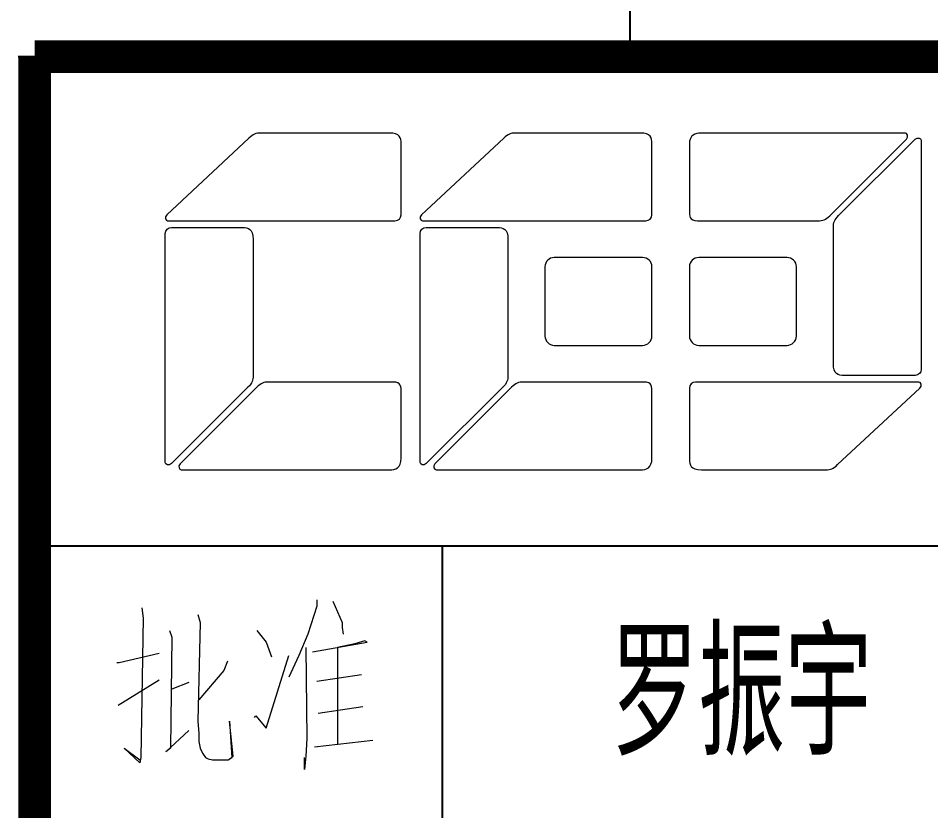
# Model space of a CAD drawing. Header units: millimetres. Extents: x 172649 to 472543, y 238332 to 449264.
# Drawn here: x 285838 to 286956, y 239920 to 240892 of the extents above; entities that cross this region are included whole.
import ezdxf

# ---------------------------------------------------------------- set-up
doc = ezdxf.new("R2010")
doc.units = ezdxf.units.MM
doc.header["$LTSCALE"] = 1000
doc.layers.add('PUB_TEXT', color=7, linetype='Continuous')
doc.layers.add('Version', color=7, linetype='Continuous')
doc.styles.add('HZ', font='geditxt.shx', dxfattribs={"width": 0.75, "bigfont": 'hzfs_1.shx'})

# ---------------------------------------------------------------- blocks, each defined once
blk = doc.blocks.new('GEDI_Version_2012')
at = {"layer": 'Version', "color": 2}
for p, q in [((-165, 0), (-165, 28)), ((0, 0), (-180, 0))]:
    blk.add_line(p, q, dxfattribs=at)
blk = doc.blocks.new('LOGO_CEEC_2014')
at = {"lineweight": 0}
for points in [[(8.984, 8.126), (8.984, 8.044), (8.916, 7.977), (8.831, 7.977), (8.831, 7.977), (3.261, 7.977), (3.261, 7.977), (3.216, 7.977), (3.17, 8.06), (3.237, 8.126), (3.237, 8.126), (5.253, 10.002), (5.253, 10.002), (5.352, 10.103), (5.423, 10.128), (5.545, 10.128), (5.545, 10.128), (8.693, 10.128), (8.693, 10.128), (8.955, 10.128), (8.984, 10.01), (8.984, 9.866), (8.984, 9.866), (8.984, 8.126), (8.984, 8.126)], [(15.131, 8.126), (15.131, 8.044), (15.063, 7.977), (14.981, 7.977), (14.981, 7.977), (9.506, 7.977), (9.506, 7.977), (9.462, 7.977), (9.418, 8.06), (9.484, 8.126), (9.484, 8.126), (11.499, 10.002), (11.499, 10.002), (11.599, 10.103), (11.672, 10.128), (11.79, 10.128), (11.79, 10.128), (14.842, 10.128), (14.842, 10.128), (15.105, 10.128), (15.131, 10.01), (15.131, 9.866), (15.131, 9.866), (15.131, 8.126), (15.131, 8.126)], [(16.049, 9.845), (16.049, 10.089), (16.19, 10.128), (16.333, 10.128), (16.333, 10.128), (21.343, 10.128), (21.343, 10.128), (21.385, 10.128), (21.431, 10.045), (21.367, 9.981), (21.367, 9.981), (19.487, 8.102), (19.487, 8.102), (19.392, 8.002), (19.318, 7.977), (19.198, 7.977), (19.198, 7.977), (16.248, 7.977), (16.248, 7.977), (16.043, 7.977), (16.049, 8.095), (16.049, 8.24), (16.049, 8.24), (16.049, 9.845), (16.049, 9.845)], [(21.584, 4.185), (21.665, 4.185), (21.731, 4.253), (21.731, 4.336), (21.731, 4.336), (21.731, 9.953), (21.731, 9.953), (21.731, 9.997), (21.648, 10.042), (21.584, 9.976), (21.584, 9.976), (19.704, 8.105), (19.704, 8.105), (19.604, 8.005), (19.578, 7.935), (19.578, 7.815), (19.578, 7.815), (19.578, 4.478), (19.578, 4.478), (19.578, 4.213), (19.696, 4.185), (19.843, 4.185), (19.843, 4.185), (21.584, 4.185), (21.584, 4.185)], [(3.355, 7.813), (3.272, 7.813), (3.203, 7.746), (3.203, 7.664), (3.203, 7.664), (3.203, 2.048), (3.203, 2.048), (3.203, 2.004), (3.289, 1.958), (3.355, 2.023), (3.355, 2.023), (5.229, 3.896), (5.229, 3.896), (5.329, 3.995), (5.356, 4.067), (5.356, 4.185), (5.356, 4.185), (5.356, 7.523), (5.356, 7.523), (5.356, 7.787), (5.237, 7.813), (5.092, 7.813), (5.092, 7.813), (3.355, 7.813), (3.355, 7.813)], [(9.6, 7.813), (9.518, 7.813), (9.45, 7.746), (9.45, 7.664), (9.45, 7.664), (9.45, 2.048), (9.45, 2.048), (9.45, 2.004), (9.533, 1.958), (9.6, 2.023), (9.6, 2.023), (11.478, 3.896), (11.478, 3.896), (11.576, 3.995), (11.601, 4.067), (11.601, 4.185), (11.601, 4.185), (11.601, 7.523), (11.601, 7.523), (11.601, 7.787), (11.483, 7.813), (11.339, 7.813), (11.339, 7.813), (9.6, 7.813), (9.6, 7.813)], [(15.131, 5.152), (15.131, 5.025), (15.028, 4.923), (14.902, 4.923), (14.902, 4.923), (12.737, 4.923), (12.737, 4.923), (12.611, 4.923), (12.508, 5.025), (12.508, 5.152), (12.508, 5.152), (12.508, 6.847), (12.508, 6.847), (12.508, 6.974), (12.611, 7.077), (12.737, 7.077), (12.737, 7.077), (14.902, 7.077), (14.902, 7.077), (15.028, 7.077), (15.131, 6.974), (15.131, 6.847), (15.131, 6.847), (15.131, 5.152), (15.131, 5.152)], [(18.672, 5.152), (18.672, 5.025), (18.566, 4.923), (18.443, 4.923), (18.443, 4.923), (16.28, 4.923), (16.28, 4.923), (16.153, 4.923), (16.049, 5.025), (16.049, 5.152), (16.049, 5.152), (16.049, 6.847), (16.049, 6.847), (16.049, 6.974), (16.153, 7.077), (16.28, 7.077), (16.28, 7.077), (18.443, 7.077), (18.443, 7.077), (18.566, 7.077), (18.672, 6.974), (18.672, 6.847), (18.672, 6.847), (18.672, 5.152), (18.672, 5.152)], [(8.984, 2.156), (8.984, 1.911), (8.843, 1.872), (8.701, 1.872), (8.701, 1.872), (3.591, 1.872), (3.591, 1.872), (3.551, 1.872), (3.503, 1.957), (3.566, 2.02), (3.566, 2.02), (5.447, 3.898), (5.447, 3.898), (5.545, 3.995), (5.614, 4.024), (5.736, 4.024), (5.736, 4.024), (8.785, 4.024), (8.785, 4.024), (8.988, 4.024), (8.984, 3.905), (8.984, 3.76), (8.984, 3.76), (8.984, 2.156), (8.984, 2.156)], [(15.131, 2.156), (15.131, 1.911), (14.992, 1.872), (14.848, 1.872), (14.848, 1.872), (9.839, 1.872), (9.839, 1.872), (9.796, 1.872), (9.749, 1.957), (9.813, 2.02), (9.813, 2.02), (11.692, 3.898), (11.692, 3.898), (11.79, 3.995), (11.862, 4.024), (11.984, 4.024), (11.984, 4.024), (14.934, 4.024), (14.934, 4.024), (15.139, 4.024), (15.131, 3.905), (15.131, 3.76), (15.131, 3.76), (15.131, 2.156), (15.131, 2.156)], [(16.049, 3.874), (16.049, 3.957), (16.12, 4.024), (16.199, 4.024), (16.199, 4.024), (21.676, 4.024), (21.676, 4.024), (21.718, 4.024), (21.763, 3.94), (21.698, 3.874), (21.698, 3.874), (19.68, 1.998), (19.68, 1.998), (19.58, 1.898), (19.509, 1.872), (19.392, 1.872), (19.392, 1.872), (16.343, 1.872), (16.343, 1.872), (16.077, 1.872), (16.049, 1.989), (16.049, 2.135), (16.049, 2.135), (16.049, 3.874), (16.049, 3.874)]]:
    blk.add_open_spline(points, degree=3, knots=[0, 0, 0, 0, 1, 1, 1, 2, 2, 2, 3, 3, 3, 4, 4, 4, 5, 5, 5, 6, 6, 6, 7, 7, 7, 8, 8, 8, 8], dxfattribs=at)

msp = doc.modelspace()

# ---------------------------------------------------------------- linework, layer by layer
at = {"color": 2}
for p, q in [((294857.7, 240244.4), (285857.7, 240244.4)), ((286357.7, 238844.4), (286357.7, 240244.4))]:
    msp.add_line(p, q, dxfattribs=at)
at = {"color": 2, "const_width": 40}
for points in [[(285857.7, 240844.4), (294857.7, 240844.4)], [(285857.7, 238844.4), (285857.7, 240844.4)]]:
    msp.add_lwpolyline(points, dxfattribs=at)
at = {"color": 7, "lineweight": 0}
for points in [[(286203.7, 240178.7), (286203.7, 240170.8), (286192.7, 240136.3), (286181.7, 240110.1), (286169.2, 240083.8)], [(286223.3, 240177.1), (286234.7, 240150.8), (286234.7, 240144.6), (286235.8, 240136.3)], [(285989.2, 240168.9), (285990.8, 240155.9), (285988, 239985.4), (285986.5, 239978.7), (285967.3, 239996.7), (285986.5, 239982.2)], [(286057.8, 240160.6), (286060.6, 240150.8), (286057.8, 240029.7), (286059, 240014.8), (286059, 240005), (286060.6, 239996.7), (286063.3, 239990.5), (286067.2, 239985.4), (286070.4, 239983.8), (286075.9, 239982.2), (286081.4, 239982.2), (286095.1, 239982.2), (286099.4, 239985.4), (286101, 239986.9), (286096.6, 240029.7), (286099.4, 239985.4), (286096.6, 239983.8)], [(286022.9, 240141), (286025.7, 240132.8), (286024.1, 239996.7), (286018.6, 239992), (286046.5, 240018.3)], [(286130, 240141), (286141.3, 240126.5), (286148, 240108.5)], [(286198.2, 240114.8), (286265.2, 240126.5), (286262.5, 240128.1), (286250, 240124.6), (286228.8, 240119.9), (286228.8, 240001.8)], [(286190, 240119.9), (286191.5, 240008.5), (286190, 239986.9), (286188.4, 239970.5), (286188.4, 239985.4)], [(285958.6, 240101.8), (285961.4, 240101.8), (286010.4, 240113.2)], [(286093.9, 240103.4), (286089.6, 240092), (286059, 240055.9)], [(286127.2, 240034.4), (286128.8, 240036.3), (286141.3, 240021.4), (286169.2, 240110.1)], [(285960.2, 240049.3), (286010.4, 240080.6)], [(286203.7, 240078.7), (286258.2, 240086.9)], [(286046.5, 240077.1), (286025.7, 240068.9)], [(286205.3, 240039.5), (286259.8, 240047.7)], [(286200.9, 239998.3), (286272.3, 240006.5)]]:
    msp.add_lwpolyline(points, dxfattribs=at)

# ---------------------------------------------------------------- block references
at = {"xscale": 50, "yscale": 50, "zscale": 50}
for name, p in [('GEDI_Version_2012', (294837.7, 240844.4)), ('LOGO_CEEC_2014', (285857.7, 240244.4))]:
    msp.add_blockref(name, p, dxfattribs=at)

# ---------------------------------------------------------------- texts
at = {"layer": 'PUB_TEXT', "style": 'HZ', "width": 0.7}
msp.add_text('罗振宇', height=152.13, dxfattribs=at).set_placement((286564.5, 239987.7))

doc.saveas('drawing.dxf')
